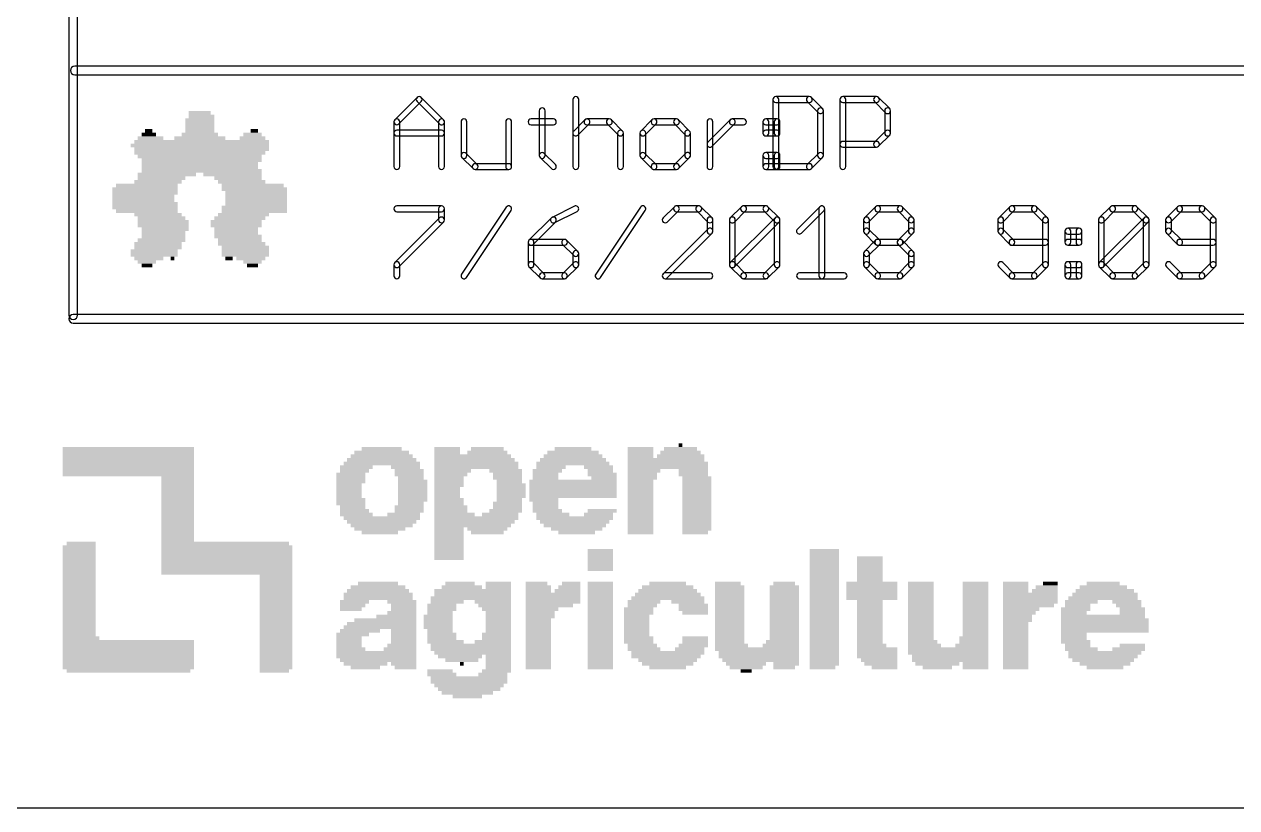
# Model space of a CAD drawing. Extents: x 0 to 11.2, y 0 to 11.2.
# Drawn here: x 1.057 to 1.889, y 0 to 0.538 of the extents above; entities that cross this region are included whole.
import ezdxf

# ---------------------------------------------------------------- set-up
doc = ezdxf.new("R2010")
doc.units = 0
doc.layers.add('20', color=53, linetype='CONTINUOUS')
doc.layers.add('21', color=253, linetype='CONTINUOUS')

# ---------------------------------------------------------------- blocks, each defined once
blk = doc.blocks.new('RECT')
blk.add_solid([(-0.5, -0.5), (0.5, -0.5), (-0.5, 0.5), (0.5, 0.5)])

msp = doc.modelspace()

# ---------------------------------------------------------------- linework, layer by layer
at = {"layer": '20'}
msp.add_line((0, 0), (11.21, 0), dxfattribs=at)
at = {"layer": '21'}
for points in [[(1.0936, 0.3382), (1.0936, 0.6382, 1), (1.0876, 0.6382), (1.0876, 0.3382, 1)], [(2.5866, 0.5092), (1.0916, 0.5092, 1), (1.0916, 0.5032), (2.5866, 0.5032, 1)], [(1.314014, 0.469479), (1.32936, 0.484825, 1), (1.326532, 0.487654), (1.311186, 0.472307, 1)], [(1.326532, 0.484825), (1.341878, 0.469479, 1), (1.344707, 0.472307), (1.32936, 0.487654, 1)], [(1.433371, 0.486239), (1.433371, 0.4402, 1), (1.437371, 0.4402), (1.437371, 0.486239, 1)], [(1.5706, 0.486239), (1.5706, 0.4402, 1), (1.5746, 0.4402), (1.5746, 0.486239, 1)], [(1.595619, 0.488239), (1.5726, 0.488239, 1), (1.5726, 0.484239), (1.595619, 0.484239, 1)], [(1.604707, 0.47998), (1.597034, 0.487654, 1), (1.594205, 0.484825), (1.601878, 0.477152, 1)], [(1.620639, 0.4402), (1.620639, 0.486239, 1), (1.616639, 0.486239), (1.616639, 0.4402, 1)], [(1.618639, 0.484239), (1.641659, 0.484239, 1), (1.641659, 0.488239), (1.618639, 0.488239, 1)], [(1.640244, 0.484825), (1.647918, 0.477152, 1), (1.650746, 0.47998), (1.643073, 0.487654, 1)], [(1.410352, 0.478566), (1.410352, 0.447873, 1), (1.414352, 0.447873), (1.414352, 0.478566, 1)], [(1.605293, 0.447873), (1.605293, 0.478566, 1), (1.601293, 0.478566), (1.601293, 0.447873, 1)], [(1.647332, 0.478566), (1.647332, 0.46322, 1), (1.651332, 0.46322), (1.651332, 0.478566, 1)], [(1.3146, 0.4402), (1.3146, 0.470893, 1), (1.3106, 0.470893), (1.3106, 0.4402, 1)], [(1.341293, 0.470893), (1.341293, 0.4402, 1), (1.345293, 0.4402), (1.345293, 0.470893, 1)], [(1.356639, 0.470893), (1.356639, 0.447873, 1), (1.360639, 0.447873), (1.360639, 0.470893, 1)], [(1.391332, 0.4402), (1.391332, 0.470893, 1), (1.387332, 0.470893), (1.387332, 0.4402, 1)], [(1.404678, 0.468893), (1.420025, 0.468893, 1), (1.420025, 0.472893), (1.404678, 0.472893, 1)], [(1.436785, 0.461805), (1.444459, 0.469479, 1), (1.44163, 0.472307), (1.433957, 0.464634, 1)], [(1.443044, 0.468893), (1.458391, 0.468893, 1), (1.458391, 0.472893), (1.443044, 0.472893, 1)], [(1.456977, 0.469479), (1.46465, 0.461805, 1), (1.467478, 0.464634), (1.459805, 0.472307, 1)], [(1.487669, 0.472307), (1.479996, 0.464634, 1), (1.482825, 0.461805), (1.490498, 0.469479, 1)], [(1.50443, 0.472893), (1.489084, 0.472893, 1), (1.489084, 0.468893), (1.50443, 0.468893, 1)], [(1.513517, 0.464634), (1.505844, 0.472307, 1), (1.503016, 0.469479), (1.510689, 0.461805, 1)], [(1.528864, 0.454132), (1.54421, 0.469479, 1), (1.541382, 0.472307), (1.526035, 0.456961, 1)], [(1.52945, 0.4402), (1.52945, 0.470893, 1), (1.52545, 0.470893), (1.52545, 0.4402, 1)], [(1.542796, 0.468893), (1.550469, 0.468893, 1), (1.550469, 0.472893), (1.542796, 0.472893, 1)], [(1.565816, 0.468893), (1.573489, 0.468893, 1), (1.573489, 0.472893), (1.565816, 0.472893, 1)], [(1.567816, 0.46322), (1.567816, 0.470893, 1), (1.563816, 0.470893), (1.563816, 0.46322, 1)], [(1.571489, 0.470893), (1.571489, 0.46322, 1), (1.575489, 0.46322), (1.575489, 0.470893, 1)], [(1.3126, 0.46122), (1.343293, 0.46122, 1), (1.343293, 0.46522), (1.3126, 0.46522, 1)], [(1.464064, 0.46322), (1.464064, 0.4402, 1), (1.468064, 0.4402), (1.468064, 0.46322, 1)], [(1.47941, 0.46322), (1.47941, 0.447873, 1), (1.48341, 0.447873), (1.48341, 0.46322, 1)], [(1.514103, 0.447873), (1.514103, 0.46322, 1), (1.510103, 0.46322), (1.510103, 0.447873, 1)], [(1.573489, 0.46522), (1.565816, 0.46522, 1), (1.565816, 0.46122), (1.573489, 0.46122, 1)], [(1.647918, 0.464634), (1.640244, 0.456961, 1), (1.643073, 0.454132), (1.650746, 0.461805, 1)], [(1.357225, 0.446459), (1.364898, 0.438786, 1), (1.367726, 0.441614), (1.360053, 0.449287, 1)], [(1.410937, 0.446459), (1.418611, 0.438786, 1), (1.421439, 0.441614), (1.413766, 0.449287, 1)], [(1.479996, 0.446459), (1.487669, 0.438786, 1), (1.490498, 0.441614), (1.482825, 0.449287, 1)], [(1.505844, 0.438786), (1.513517, 0.446459, 1), (1.510689, 0.449287), (1.503016, 0.441614, 1)], [(1.565816, 0.445873), (1.573489, 0.445873, 1), (1.573489, 0.449873), (1.565816, 0.449873, 1)], [(1.567816, 0.4402), (1.567816, 0.447873, 1), (1.563816, 0.447873), (1.563816, 0.4402, 1)], [(1.571489, 0.447873), (1.571489, 0.4402, 1), (1.575489, 0.4402), (1.575489, 0.447873, 1)], [(1.597034, 0.438786), (1.604707, 0.446459, 1), (1.601878, 0.449287), (1.594205, 0.441614, 1)], [(1.641659, 0.457546), (1.618639, 0.457546, 1), (1.618639, 0.453546), (1.641659, 0.453546, 1)], [(1.366312, 0.4382), (1.389332, 0.4382, 1), (1.389332, 0.4422), (1.366312, 0.4422, 1)], [(1.489084, 0.4382), (1.50443, 0.4382, 1), (1.50443, 0.4422), (1.489084, 0.4422, 1)], [(1.573489, 0.4422), (1.565816, 0.4422, 1), (1.565816, 0.4382), (1.573489, 0.4382, 1)], [(1.5726, 0.4382), (1.595619, 0.4382, 1), (1.595619, 0.4422), (1.5726, 0.4422, 1)], [(1.3126, 0.409239), (1.343293, 0.409239, 1), (1.343293, 0.413239), (1.3126, 0.413239, 1)], [(1.341293, 0.411239), (1.341293, 0.403566, 1), (1.345293, 0.403566), (1.345293, 0.411239, 1)], [(1.360303, 0.364091), (1.390996, 0.41013, 1), (1.387668, 0.412349), (1.356975, 0.366309, 1)], [(1.434477, 0.413028), (1.41913, 0.405355, 1), (1.420919, 0.401777), (1.436266, 0.40945, 1)], [(1.452382, 0.364091), (1.483075, 0.41013, 1), (1.479746, 0.412349), (1.449054, 0.366309, 1)], [(1.503016, 0.412653), (1.495343, 0.40498, 1), (1.498171, 0.402152), (1.505844, 0.409825, 1)], [(1.519776, 0.413239), (1.50443, 0.413239, 1), (1.50443, 0.409239), (1.519776, 0.409239, 1)], [(1.528864, 0.40498), (1.521191, 0.412654, 1), (1.518362, 0.409825), (1.526035, 0.402152, 1)], [(1.54421, 0.402152), (1.551883, 0.409825, 1), (1.549055, 0.412653), (1.541382, 0.40498, 1)], [(1.550469, 0.409239), (1.565816, 0.409239, 1), (1.565816, 0.413239), (1.550469, 0.413239, 1)], [(1.564401, 0.409825), (1.572075, 0.402152, 1), (1.574903, 0.40498), (1.56723, 0.412654, 1)], [(1.59025, 0.394479), (1.605596, 0.409825, 1), (1.602767, 0.412654), (1.587421, 0.397307, 1)], [(1.602182, 0.411239), (1.602182, 0.3652, 1), (1.606182, 0.3652), (1.606182, 0.411239, 1)], [(1.636289, 0.402152), (1.643962, 0.409825, 1), (1.641134, 0.412653), (1.63346, 0.40498, 1)], [(1.642548, 0.409239), (1.657894, 0.409239, 1), (1.657894, 0.413239), (1.642548, 0.413239, 1)], [(1.65648, 0.409825), (1.664153, 0.402152, 1), (1.666982, 0.40498), (1.659308, 0.412654, 1)], [(1.733212, 0.412653), (1.725539, 0.40498, 1), (1.728367, 0.402152), (1.73604, 0.409825, 1)], [(1.749973, 0.413239), (1.734626, 0.413239, 1), (1.734626, 0.409239), (1.749973, 0.409239, 1)], [(1.75906, 0.40498), (1.751387, 0.412654, 1), (1.748558, 0.409825), (1.756232, 0.402152, 1)], [(1.797426, 0.402152), (1.805099, 0.409825, 1), (1.802271, 0.412653), (1.794598, 0.40498, 1)], [(1.803685, 0.409239), (1.819031, 0.409239, 1), (1.819031, 0.413239), (1.803685, 0.413239, 1)], [(1.817617, 0.409825), (1.825291, 0.402152, 1), (1.828119, 0.40498), (1.820446, 0.412654, 1)], [(1.84831, 0.412653), (1.840637, 0.40498, 1), (1.843465, 0.402152), (1.851139, 0.409825, 1)], [(1.865071, 0.413239), (1.849724, 0.413239, 1), (1.849724, 0.409239), (1.865071, 0.409239, 1)], [(1.874158, 0.40498), (1.866485, 0.412654, 1), (1.863657, 0.409825), (1.87133, 0.402152, 1)], [(1.341878, 0.40498), (1.311186, 0.374287, 1), (1.314014, 0.371459), (1.344707, 0.402152, 1)], [(1.418611, 0.40498), (1.403264, 0.389634, 1), (1.406093, 0.386805), (1.421439, 0.402152, 1)], [(1.52945, 0.395893), (1.52945, 0.403566, 1), (1.52545, 0.403566), (1.52545, 0.395893, 1)], [(1.544796, 0.372873), (1.544796, 0.403566, 1), (1.540796, 0.403566), (1.540796, 0.372873, 1)], [(1.54421, 0.371459), (1.574903, 0.402152, 1), (1.572075, 0.40498), (1.541382, 0.374287, 1)], [(1.571489, 0.403566), (1.571489, 0.372873, 1), (1.575489, 0.372873), (1.575489, 0.403566, 1)], [(1.636875, 0.395893), (1.636875, 0.403566, 1), (1.632875, 0.403566), (1.632875, 0.395893, 1)], [(1.663567, 0.403566), (1.663567, 0.395893, 1), (1.667567, 0.395893), (1.667567, 0.403566, 1)], [(1.724953, 0.403566), (1.724953, 0.395893, 1), (1.728953, 0.395893), (1.728953, 0.403566, 1)], [(1.759646, 0.372873), (1.759646, 0.403566, 1), (1.755646, 0.403566), (1.755646, 0.372873, 1)], [(1.798012, 0.372873), (1.798012, 0.403566, 1), (1.794012, 0.403566), (1.794012, 0.372873, 1)], [(1.797426, 0.371459), (1.828119, 0.402152, 1), (1.825291, 0.40498), (1.794598, 0.374287, 1)], [(1.824705, 0.403566), (1.824705, 0.372873, 1), (1.828705, 0.372873), (1.828705, 0.403566, 1)], [(1.840051, 0.403566), (1.840051, 0.395893, 1), (1.844051, 0.395893), (1.844051, 0.403566, 1)], [(1.874744, 0.372873), (1.874744, 0.403566, 1), (1.870744, 0.403566), (1.870744, 0.372873, 1)], [(1.498171, 0.363786), (1.528864, 0.394479, 1), (1.526035, 0.397307), (1.495343, 0.366614, 1)], [(1.643962, 0.389634), (1.636289, 0.397307, 1), (1.63346, 0.394479), (1.641134, 0.386805, 1)], [(1.664153, 0.397307), (1.65648, 0.389634, 1), (1.659308, 0.386805), (1.666982, 0.394479, 1)], [(1.725539, 0.394479), (1.733212, 0.386805, 1), (1.73604, 0.389634), (1.728367, 0.397307, 1)], [(1.772992, 0.393893), (1.780665, 0.393893, 1), (1.780665, 0.397893), (1.772992, 0.397893, 1)], [(1.774992, 0.38822), (1.774992, 0.395893, 1), (1.770992, 0.395893), (1.770992, 0.38822, 1)], [(1.778665, 0.395893), (1.778665, 0.38822, 1), (1.782665, 0.38822), (1.782665, 0.395893, 1)], [(1.840637, 0.394479), (1.84831, 0.386805, 1), (1.851139, 0.389634), (1.843465, 0.397307, 1)], [(1.402678, 0.38822), (1.402678, 0.372873, 1), (1.406678, 0.372873), (1.406678, 0.38822, 1)], [(1.427698, 0.39022), (1.404678, 0.39022, 1), (1.404678, 0.38622), (1.427698, 0.38622, 1)], [(1.436785, 0.381961), (1.429112, 0.389634, 1), (1.426284, 0.386805), (1.433957, 0.379132, 1)], [(1.636289, 0.379132), (1.643962, 0.386805, 1), (1.641134, 0.389634), (1.63346, 0.381961, 1)], [(1.642548, 0.38622), (1.657894, 0.38622, 1), (1.657894, 0.39022), (1.642548, 0.39022, 1)], [(1.65648, 0.386805), (1.664153, 0.379132, 1), (1.666982, 0.381961), (1.659308, 0.389634, 1)], [(1.734626, 0.38622), (1.757646, 0.38622, 1), (1.757646, 0.39022), (1.734626, 0.39022, 1)], [(1.780665, 0.39022), (1.772992, 0.39022, 1), (1.772992, 0.38622), (1.780665, 0.38622, 1)], [(1.849724, 0.38622), (1.872744, 0.38622, 1), (1.872744, 0.39022), (1.849724, 0.39022, 1)], [(1.3106, 0.372873), (1.3106, 0.3652, 1), (1.3146, 0.3652), (1.3146, 0.372873, 1)], [(1.403264, 0.371459), (1.410937, 0.363786, 1), (1.413766, 0.366614), (1.406093, 0.374287, 1)], [(1.429112, 0.363786), (1.436785, 0.371459, 1), (1.433957, 0.374287), (1.426284, 0.366614, 1)], [(1.437371, 0.372873), (1.437371, 0.380546, 1), (1.433371, 0.380546), (1.433371, 0.372873, 1)], [(1.551883, 0.366614), (1.54421, 0.374287, 1), (1.541382, 0.371459), (1.549055, 0.363786, 1)], [(1.572075, 0.374287), (1.564401, 0.366614, 1), (1.56723, 0.363786), (1.574903, 0.371459, 1)], [(1.643962, 0.366614), (1.636289, 0.374287, 1), (1.63346, 0.371459), (1.641134, 0.363786, 1)], [(1.636875, 0.372873), (1.636875, 0.380546, 1), (1.632875, 0.380546), (1.632875, 0.372873, 1)], [(1.664153, 0.374287), (1.65648, 0.366614, 1), (1.659308, 0.363786), (1.666982, 0.371459, 1)], [(1.663567, 0.380546), (1.663567, 0.372873, 1), (1.667567, 0.372873), (1.667567, 0.380546, 1)], [(1.725539, 0.371459), (1.733212, 0.363786, 1), (1.73604, 0.366614), (1.728367, 0.374287, 1)], [(1.751387, 0.363786), (1.75906, 0.371459, 1), (1.756232, 0.374287), (1.748558, 0.366614, 1)], [(1.772992, 0.370873), (1.780665, 0.370873, 1), (1.780665, 0.374873), (1.772992, 0.374873, 1)], [(1.774992, 0.3652), (1.774992, 0.372873, 1), (1.770992, 0.372873), (1.770992, 0.3652, 1)], [(1.778665, 0.372873), (1.778665, 0.3652, 1), (1.782665, 0.3652), (1.782665, 0.372873, 1)], [(1.805099, 0.366614), (1.797426, 0.374287, 1), (1.794598, 0.371459), (1.802271, 0.363786, 1)], [(1.825291, 0.374287), (1.817617, 0.366614, 1), (1.820446, 0.363786), (1.828119, 0.371459, 1)], [(1.840637, 0.371459), (1.84831, 0.363786, 1), (1.851138, 0.366614), (1.843465, 0.374287, 1)], [(1.866485, 0.363786), (1.874158, 0.371459, 1), (1.87133, 0.374287), (1.863657, 0.366614, 1)], [(1.412352, 0.3632), (1.427698, 0.3632, 1), (1.427698, 0.3672), (1.412352, 0.3672, 1)], [(1.52745, 0.3672), (1.496757, 0.3672, 1), (1.496757, 0.3632), (1.52745, 0.3632, 1)], [(1.565816, 0.3672), (1.550469, 0.3672, 1), (1.550469, 0.3632), (1.565816, 0.3632, 1)], [(1.588835, 0.3632), (1.619528, 0.3632, 1), (1.619528, 0.3672), (1.588835, 0.3672, 1)], [(1.657894, 0.3672), (1.642548, 0.3672, 1), (1.642548, 0.3632), (1.657894, 0.3632, 1)], [(1.734626, 0.3632), (1.749973, 0.3632, 1), (1.749973, 0.3672), (1.734626, 0.3672, 1)], [(1.780665, 0.3672), (1.772992, 0.3672, 1), (1.772992, 0.3632), (1.780665, 0.3632, 1)], [(1.819031, 0.3672), (1.803685, 0.3672, 1), (1.803685, 0.3632), (1.819031, 0.3632, 1)], [(1.849724, 0.3632), (1.865071, 0.3632, 1), (1.865071, 0.3672), (1.849724, 0.3672, 1)], [(1.0906, 0.3327), (2.5906, 0.3327, 1), (2.5906, 0.3387), (1.0906, 0.3387, 1)]]:
    msp.add_lwpolyline(points, format="xyb", close=True, dxfattribs=at)

# ---------------------------------------------------------------- block references
at = {"layer": '21', "yscale": 0.0025}
for p, xscale in [((1.17735, 0.4772), 0.0151), ((1.1786, 0.4747), 0.0176), ((1.1424, 0.4647), 0.005), ((1.1774, 0.4722), 0.02), ((1.1774, 0.4697), 0.02), ((1.1774, 0.4672), 0.02), ((1.1774, 0.4647), 0.02), ((1.2149, 0.4647), 0.005), ((1.1786, 0.4572), 0.0924), ((1.14355, 0.4597), 0.0175), ((1.14235, 0.4622), 0.0099), ((1.1774, 0.4597), 0.035), ((1.17735, 0.4622), 0.0249), ((1.21355, 0.4597), 0.0175), ((1.2136, 0.4622), 0.0126), ((1.17735, 0.4547), 0.0949), ((1.1786, 0.4522), 0.0924), ((1.17735, 0.4497), 0.0899), ((1.17735, 0.4472), 0.0851), ((1.17865, 0.4447), 0.0825), ((1.1774, 0.4422), 0.08), ((1.1774, 0.4397), 0.08), ((1.15485, 0.4347), 0.0401), ((1.1511, 0.4322), 0.0326), ((1.17865, 0.4372), 0.0825), ((1.1999, 0.4347), 0.04), ((1.20365, 0.4322), 0.0325), ((1.13985, 0.4247), 0.0449), ((1.14105, 0.4272), 0.0425), ((1.14865, 0.4297), 0.0325), ((1.20605, 0.4297), 0.0325), ((1.2136, 0.4272), 0.0426), ((1.2148, 0.4247), 0.045), ((1.13985, 0.4222), 0.0449), ((1.13865, 0.4197), 0.0425), ((1.13865, 0.4172), 0.0425), ((1.2161, 0.4222), 0.0424), ((1.2161, 0.4197), 0.0424), ((1.2161, 0.4172), 0.0424), ((1.13985, 0.4147), 0.0449), ((1.13985, 0.4122), 0.0449), ((1.14105, 0.4097), 0.0425), ((1.14865, 0.4072), 0.0325), ((1.2073, 0.4072), 0.035), ((1.2148, 0.4122), 0.045), ((1.2148, 0.4097), 0.045), ((1.2161, 0.4147), 0.0424), ((1.1511, 0.4047), 0.0326), ((1.1523, 0.4022), 0.035), ((1.1523, 0.3997), 0.035), ((1.2024, 0.4022), 0.035), ((1.2024, 0.3997), 0.035), ((1.20485, 0.4047), 0.0349), ((1.1536, 0.3972), 0.0324), ((1.1524, 0.3947), 0.03), ((1.1524, 0.3922), 0.03), ((1.2024, 0.3972), 0.03), ((1.2024, 0.3947), 0.03), ((1.20365, 0.3922), 0.0325), ((1.1461, 0.3822), 0.0324), ((1.14865, 0.3872), 0.0325), ((1.14865, 0.3847), 0.0325), ((1.1511, 0.3897), 0.0326), ((1.20485, 0.3897), 0.0301), ((1.20605, 0.3872), 0.0325), ((1.20855, 0.3847), 0.0325), ((1.20855, 0.3822), 0.0325), ((1.1461, 0.3797), 0.0324), ((1.14235, 0.3772), 0.0199), ((1.14105, 0.3747), 0.0125), ((1.15865, 0.3772), 0.0025), ((1.20855, 0.3797), 0.0325), ((1.1974, 0.3772), 0.005), ((1.21235, 0.3772), 0.0199), ((1.2136, 0.3747), 0.0126), ((1.14115, 0.3722), 0.0075), ((1.21365, 0.3722), 0.0075), ((1.50725, 0.2489), 0.0025), ((1.12845, 0.2464), 0.0901), ((1.12845, 0.2439), 0.0901), ((1.12845, 0.2414), 0.0901), ((1.3022, 0.2414), 0.0424), ((1.3022, 0.2439), 0.0374), ((1.3022, 0.2464), 0.0276), ((1.34715, 0.2464), 0.0175), ((1.34715, 0.2439), 0.0175), ((1.3647, 0.2414), 0.0526), ((1.3747, 0.2439), 0.0276), ((1.37475, 0.2464), 0.0225), ((1.43345, 0.2414), 0.0401), ((1.43345, 0.2439), 0.0351), ((1.43345, 0.2464), 0.0251), ((1.4797, 0.2464), 0.0176), ((1.4797, 0.2439), 0.0176), ((1.4797, 0.2414), 0.0176), ((1.50725, 0.2414), 0.0325), ((1.50725, 0.2439), 0.0275), ((1.50725, 0.2464), 0.0225), ((1.12845, 0.2389), 0.0901), ((1.12845, 0.2364), 0.0901), ((1.12845, 0.2339), 0.0901), ((1.2847, 0.2339), 0.0224), ((1.3022, 0.2364), 0.0524), ((1.3022, 0.2389), 0.0474), ((1.31845, 0.2339), 0.0199), ((1.36595, 0.2389), 0.0551), ((1.3672, 0.2364), 0.0576), ((1.3672, 0.2339), 0.0576), ((1.43345, 0.2364), 0.0501), ((1.41845, 0.2339), 0.0201), ((1.43345, 0.2389), 0.0451), ((1.451, 0.2339), 0.02), ((1.4972, 0.2389), 0.0526), ((1.49845, 0.2364), 0.0551), ((1.49845, 0.2339), 0.0551), ((1.12845, 0.2314), 0.0901), ((1.12845, 0.2289), 0.0901), ((1.16225, 0.2264), 0.0225), ((1.16225, 0.2239), 0.0225), ((1.28095, 0.2289), 0.0199), ((1.28095, 0.2264), 0.0199), ((1.28095, 0.2239), 0.0199), ((1.28345, 0.2314), 0.0199), ((1.321, 0.2314), 0.02), ((1.321, 0.2289), 0.02), ((1.32225, 0.2264), 0.0175), ((1.3235, 0.2239), 0.02), ((1.35095, 0.2314), 0.0251), ((1.34965, 0.2289), 0.0225), ((1.3484, 0.2264), 0.02), ((1.3484, 0.2239), 0.02), ((1.38725, 0.2314), 0.0225), ((1.3885, 0.2289), 0.02), ((1.3885, 0.2264), 0.02), ((1.38975, 0.2239), 0.0175), ((1.43345, 0.2239), 0.0601), ((1.41595, 0.2314), 0.0201), ((1.4147, 0.2289), 0.0176), ((1.4147, 0.2264), 0.0176), ((1.45225, 0.2314), 0.0175), ((1.4535, 0.2289), 0.02), ((1.45475, 0.2264), 0.0175), ((1.4822, 0.2314), 0.0226), ((1.48095, 0.2289), 0.0201), ((1.48095, 0.2264), 0.0201), ((1.4797, 0.2239), 0.0176), ((1.516, 0.2314), 0.02), ((1.516, 0.2289), 0.02), ((1.51845, 0.2264), 0.0199), ((1.51845, 0.2239), 0.0199), ((1.16225, 0.2214), 0.0225), ((1.16225, 0.2189), 0.0225), ((1.16225, 0.2164), 0.0225), ((1.2797, 0.2214), 0.0174), ((1.2797, 0.2189), 0.0174), ((1.2797, 0.2164), 0.0174), ((1.3235, 0.2214), 0.02), ((1.3235, 0.2189), 0.02), ((1.3235, 0.2164), 0.02), ((1.3484, 0.2214), 0.02), ((1.34715, 0.2189), 0.0175), ((1.34715, 0.2164), 0.0175), ((1.39095, 0.2214), 0.0199), ((1.39095, 0.2189), 0.0199), ((1.39095, 0.2164), 0.0199), ((1.43345, 0.2214), 0.0601), ((1.43345, 0.2189), 0.0601), ((1.43345, 0.2164), 0.0601), ((1.4797, 0.2214), 0.0176), ((1.4797, 0.2189), 0.0176), ((1.4797, 0.2164), 0.0176), ((1.51845, 0.2214), 0.0199), ((1.51845, 0.2189), 0.0199), ((1.51845, 0.2164), 0.0199), ((1.16225, 0.2139), 0.0225), ((1.16225, 0.2114), 0.0225), ((1.16225, 0.2089), 0.0225), ((1.2797, 0.2139), 0.0174), ((1.28095, 0.2114), 0.0199), ((1.28095, 0.2089), 0.0199), ((1.3235, 0.2139), 0.02), ((1.3235, 0.2114), 0.02), ((1.32225, 0.2089), 0.0175), ((1.34715, 0.2139), 0.0175), ((1.3484, 0.2114), 0.02), ((1.3484, 0.2089), 0.02), ((1.3885, 0.2089), 0.02), ((1.39095, 0.2139), 0.0199), ((1.38975, 0.2114), 0.0175), ((1.43345, 0.2139), 0.0601), ((1.41345, 0.2114), 0.0201), ((1.4147, 0.2089), 0.0176), ((1.4797, 0.2139), 0.0176), ((1.4797, 0.2114), 0.0176), ((1.4797, 0.2089), 0.0176), ((1.51845, 0.2139), 0.0199), ((1.51845, 0.2114), 0.0199), ((1.51845, 0.2089), 0.0199), ((1.16225, 0.2064), 0.0225), ((1.16225, 0.2039), 0.0225), ((1.16225, 0.2014), 0.0225), ((1.16225, 0.1989), 0.0225), ((1.2822, 0.2064), 0.0174), ((1.28345, 0.2039), 0.0199), ((1.2847, 0.2014), 0.0224), ((1.3022, 0.1989), 0.0524), ((1.3172, 0.2014), 0.0224), ((1.321, 0.2064), 0.02), ((1.321, 0.2039), 0.02), ((1.34965, 0.2064), 0.0225), ((1.34965, 0.2039), 0.0225), ((1.3522, 0.2014), 0.0276), ((1.3672, 0.1989), 0.0576), ((1.3835, 0.2014), 0.025), ((1.38725, 0.2039), 0.0225), ((1.3885, 0.2064), 0.02), ((1.4147, 0.2064), 0.0176), ((1.41595, 0.2039), 0.0201), ((1.4197, 0.2014), 0.0226), ((1.4347, 0.1989), 0.0526), ((1.451, 0.2014), 0.02), ((1.4535, 0.2039), 0.02), ((1.4797, 0.2064), 0.0176), ((1.4797, 0.2039), 0.0176), ((1.4797, 0.2014), 0.0176), ((1.4797, 0.1989), 0.0176), ((1.51845, 0.2064), 0.0199), ((1.51845, 0.2039), 0.0199), ((1.51845, 0.2014), 0.0199), ((1.51845, 0.1989), 0.0199), ((1.16225, 0.1964), 0.0225), ((1.16225, 0.1939), 0.0225), ((1.16225, 0.1914), 0.0225), ((1.3022, 0.1964), 0.0474), ((1.3022, 0.1939), 0.0424), ((1.301, 0.1914), 0.035), ((1.36595, 0.1964), 0.0551), ((1.3647, 0.1939), 0.0526), ((1.3484, 0.1914), 0.02), ((1.3747, 0.1914), 0.0276), ((1.4347, 0.1964), 0.0476), ((1.4347, 0.1939), 0.0426), ((1.43595, 0.1914), 0.0351), ((1.4797, 0.1964), 0.0176), ((1.4797, 0.1939), 0.0176), ((1.4797, 0.1914), 0.0176), ((1.51845, 0.1964), 0.0199), ((1.51845, 0.1939), 0.0199), ((1.51845, 0.1914), 0.0199), ((1.16225, 0.1889), 0.0225), ((1.16225, 0.1864), 0.0225), ((1.16225, 0.1839), 0.0225), ((1.30095, 0.1889), 0.0251), ((1.3484, 0.1889), 0.02), ((1.3484, 0.1864), 0.02), ((1.3484, 0.1839), 0.02), ((1.37475, 0.1889), 0.0225), ((1.436, 0.1889), 0.025), ((1.4797, 0.1889), 0.0176), ((1.51725, 0.1889), 0.0175), ((1.09465, 0.1789), 0.0225), ((1.09465, 0.1764), 0.0225), ((1.09465, 0.1739), 0.0225), ((1.09595, 0.1814), 0.0199), ((1.19475, 0.1814), 0.0875), ((1.196, 0.1789), 0.09), ((1.196, 0.1764), 0.09), ((1.196, 0.1739), 0.09), ((1.3484, 0.1814), 0.02), ((1.3484, 0.1789), 0.02), ((1.3484, 0.1764), 0.02), ((1.3484, 0.1739), 0.02), ((1.45225, 0.1764), 0.0175), ((1.45225, 0.1739), 0.0175), ((1.60595, 0.1764), 0.0201), ((1.60595, 0.1739), 0.0201), ((1.09465, 0.1714), 0.0225), ((1.09465, 0.1689), 0.0225), ((1.09465, 0.1664), 0.0225), ((1.196, 0.1714), 0.09), ((1.196, 0.1689), 0.09), ((1.196, 0.1664), 0.09), ((1.3484, 0.1714), 0.02), ((1.45225, 0.1714), 0.0175), ((1.45225, 0.1689), 0.0175), ((1.45225, 0.1664), 0.0175), ((1.60595, 0.1714), 0.0201), ((1.60595, 0.1689), 0.0201), ((1.60595, 0.1664), 0.0201), ((1.6372, 0.1714), 0.0176), ((1.6372, 0.1689), 0.0176), ((1.6372, 0.1664), 0.0176), ((1.09465, 0.1639), 0.0225), ((1.09465, 0.1614), 0.0225), ((1.09465, 0.1589), 0.0225), ((1.196, 0.1639), 0.09), ((1.196, 0.1614), 0.09), ((1.22975, 0.1589), 0.0225), ((1.45225, 0.1639), 0.0175), ((1.60595, 0.1639), 0.0201), ((1.60595, 0.1614), 0.0201), ((1.60595, 0.1589), 0.0201), ((1.6372, 0.1639), 0.0176), ((1.6372, 0.1614), 0.0176), ((1.6372, 0.1589), 0.0176), ((1.09465, 0.1564), 0.0225), ((1.09465, 0.1539), 0.0225), ((1.09465, 0.1514), 0.0225), ((1.09465, 0.1489), 0.0225), ((1.22975, 0.1564), 0.0225), ((1.22975, 0.1539), 0.0225), ((1.22975, 0.1514), 0.0225), ((1.22975, 0.1489), 0.0225), ((1.2997, 0.1489), 0.0424), ((1.29975, 0.1514), 0.0375), ((1.29975, 0.1539), 0.0275), ((1.3647, 0.1489), 0.0526), ((1.3572, 0.1514), 0.0276), ((1.35595, 0.1539), 0.0201), ((1.38225, 0.1539), 0.0175), ((1.38225, 0.1514), 0.0175), ((1.4084, 0.1539), 0.015), ((1.40965, 0.1514), 0.0175), ((1.40965, 0.1489), 0.0175), ((1.4297, 0.1489), 0.0176), ((1.431, 0.1514), 0.015), ((1.43225, 0.1539), 0.0125), ((1.45225, 0.1539), 0.0175), ((1.45225, 0.1514), 0.0175), ((1.45225, 0.1489), 0.0175), ((1.49845, 0.1489), 0.0401), ((1.49845, 0.1514), 0.0351), ((1.49845, 0.1539), 0.0251), ((1.5397, 0.1539), 0.0176), ((1.54095, 0.1514), 0.0201), ((1.54095, 0.1489), 0.0201), ((1.5785, 0.1514), 0.02), ((1.5785, 0.1489), 0.02), ((1.57845, 0.1539), 0.0149), ((1.60595, 0.1564), 0.0201), ((1.60595, 0.1539), 0.0201), ((1.60595, 0.1514), 0.0201), ((1.60595, 0.1489), 0.0201), ((1.6385, 0.1539), 0.035), ((1.6385, 0.1514), 0.035), ((1.6385, 0.1489), 0.035), ((1.6372, 0.1564), 0.0176), ((1.6722, 0.1539), 0.0176), ((1.6722, 0.1514), 0.0176), ((1.6722, 0.1489), 0.0176), ((1.7097, 0.1539), 0.0176), ((1.7097, 0.1514), 0.0176), ((1.7097, 0.1489), 0.0176), ((1.73725, 0.1539), 0.0175), ((1.73725, 0.1514), 0.0175), ((1.73725, 0.1489), 0.0175), ((1.75725, 0.1489), 0.0175), ((1.7585, 0.1514), 0.015), ((1.761, 0.1539), 0.01), ((1.79845, 0.1489), 0.0401), ((1.79725, 0.1514), 0.0325), ((1.79725, 0.1539), 0.0225), ((1.09465, 0.1464), 0.0225), ((1.09465, 0.1439), 0.0225), ((1.09465, 0.1414), 0.0225), ((1.22975, 0.1464), 0.0225), ((1.22975, 0.1439), 0.0225), ((1.22975, 0.1414), 0.0225), ((1.28345, 0.1414), 0.0199), ((1.2997, 0.1464), 0.0474), ((1.2997, 0.1439), 0.0474), ((1.31595, 0.1414), 0.0199), ((1.36345, 0.1439), 0.0551), ((1.34715, 0.1414), 0.0225), ((1.3647, 0.1464), 0.0526), ((1.3785, 0.1414), 0.025), ((1.4197, 0.1464), 0.0376), ((1.4197, 0.1439), 0.0376), ((1.4197, 0.1414), 0.0376), ((1.45225, 0.1464), 0.0175), ((1.45225, 0.1439), 0.0175), ((1.45225, 0.1414), 0.0175), ((1.4822, 0.1414), 0.0226), ((1.49845, 0.1439), 0.0501), ((1.49845, 0.1464), 0.0451), ((1.51225, 0.1414), 0.0225), ((1.54095, 0.1464), 0.0201), ((1.54095, 0.1439), 0.0201), ((1.54095, 0.1414), 0.0201), ((1.5785, 0.1464), 0.02), ((1.5785, 0.1439), 0.02), ((1.5785, 0.1414), 0.02), ((1.60595, 0.1464), 0.0201), ((1.60595, 0.1439), 0.0201), ((1.60595, 0.1414), 0.0201), ((1.6385, 0.1464), 0.035), ((1.6385, 0.1439), 0.035), ((1.6372, 0.1414), 0.0176), ((1.6722, 0.1464), 0.0176), ((1.6722, 0.1439), 0.0176), ((1.6722, 0.1414), 0.0176), ((1.7097, 0.1464), 0.0176), ((1.7097, 0.1439), 0.0176), ((1.7097, 0.1414), 0.0176), ((1.74725, 0.1464), 0.0375), ((1.74725, 0.1439), 0.0375), ((1.74725, 0.1414), 0.0375), ((1.7822, 0.1414), 0.0224), ((1.79715, 0.1439), 0.0475), ((1.79845, 0.1464), 0.0449), ((1.8135, 0.1414), 0.02), ((1.09465, 0.1389), 0.0225), ((1.09465, 0.1364), 0.0225), ((1.09465, 0.1339), 0.0225), ((1.22975, 0.1389), 0.0225), ((1.22975, 0.1364), 0.0225), ((1.22975, 0.1339), 0.0225), ((1.2822, 0.1389), 0.0174), ((1.28095, 0.1364), 0.0149), ((1.31595, 0.1339), 0.0199), ((1.3172, 0.1389), 0.0174), ((1.3172, 0.1364), 0.0174), ((1.34345, 0.1389), 0.0199), ((1.34345, 0.1364), 0.0199), ((1.3422, 0.1339), 0.0174), ((1.37975, 0.1389), 0.0225), ((1.381, 0.1364), 0.02), ((1.38225, 0.1339), 0.0175), ((1.4172, 0.1389), 0.0326), ((1.4122, 0.1364), 0.0226), ((1.4109, 0.1339), 0.02), ((1.45225, 0.1389), 0.0175), ((1.45225, 0.1364), 0.0175), ((1.45225, 0.1339), 0.0175), ((1.47845, 0.1364), 0.0201), ((1.47845, 0.1339), 0.0201), ((1.48095, 0.1389), 0.0201), ((1.516, 0.1389), 0.02), ((1.516, 0.1364), 0.02), ((1.51725, 0.1339), 0.0175), ((1.54095, 0.1389), 0.0201), ((1.54095, 0.1364), 0.0201), ((1.54095, 0.1339), 0.0201), ((1.5785, 0.1389), 0.02), ((1.5785, 0.1364), 0.02), ((1.5785, 0.1339), 0.02), ((1.60595, 0.1389), 0.0201), ((1.60595, 0.1364), 0.0201), ((1.60595, 0.1339), 0.0201), ((1.6372, 0.1389), 0.0176), ((1.6372, 0.1364), 0.0176), ((1.6372, 0.1339), 0.0176), ((1.6722, 0.1389), 0.0176), ((1.6722, 0.1364), 0.0176), ((1.6722, 0.1339), 0.0176), ((1.7097, 0.1389), 0.0176), ((1.7097, 0.1364), 0.0176), ((1.7097, 0.1339), 0.0176), ((1.74595, 0.1389), 0.0349), ((1.74095, 0.1364), 0.0249), ((1.73975, 0.1339), 0.0225), ((1.7784, 0.1364), 0.02), ((1.7772, 0.1339), 0.0176), ((1.7797, 0.1389), 0.0174), ((1.81475, 0.1389), 0.0175), ((1.8172, 0.1364), 0.0174), ((1.8172, 0.1339), 0.0174), ((1.09465, 0.1314), 0.0225), ((1.09465, 0.1289), 0.0225), ((1.09465, 0.1264), 0.0225), ((1.09465, 0.1239), 0.0225), ((1.22975, 0.1314), 0.0225), ((1.22975, 0.1289), 0.0225), ((1.22975, 0.1264), 0.0225), ((1.22975, 0.1239), 0.0225), ((1.30095, 0.1239), 0.0499), ((1.3022, 0.1264), 0.0474), ((1.3047, 0.1289), 0.0424), ((1.3122, 0.1314), 0.0274), ((1.34095, 0.1314), 0.0199), ((1.34095, 0.1289), 0.0199), ((1.34095, 0.1264), 0.0199), ((1.34095, 0.1239), 0.0199), ((1.38225, 0.1314), 0.0175), ((1.38225, 0.1289), 0.0175), ((1.38225, 0.1264), 0.0175), ((1.38225, 0.1239), 0.0175), ((1.4109, 0.1314), 0.02), ((1.40965, 0.1289), 0.0175), ((1.40965, 0.1264), 0.0175), ((1.40965, 0.1239), 0.0175), ((1.45225, 0.1314), 0.0175), ((1.45225, 0.1289), 0.0175), ((1.45225, 0.1264), 0.0175), ((1.45225, 0.1239), 0.0175), ((1.47715, 0.1314), 0.0175), ((1.47715, 0.1289), 0.0175), ((1.47715, 0.1264), 0.0175), ((1.47715, 0.1239), 0.0175), ((1.54095, 0.1314), 0.0201), ((1.54095, 0.1289), 0.0201), ((1.54095, 0.1264), 0.0201), ((1.54095, 0.1239), 0.0201), ((1.5785, 0.1314), 0.02), ((1.5785, 0.1289), 0.02), ((1.5785, 0.1264), 0.02), ((1.5785, 0.1239), 0.02), ((1.60595, 0.1314), 0.0201), ((1.60595, 0.1289), 0.0201), ((1.60595, 0.1264), 0.0201), ((1.60595, 0.1239), 0.0201), ((1.6372, 0.1314), 0.0176), ((1.6372, 0.1289), 0.0176), ((1.6372, 0.1264), 0.0176), ((1.6372, 0.1239), 0.0176), ((1.6722, 0.1314), 0.0176), ((1.6722, 0.1289), 0.0176), ((1.6722, 0.1264), 0.0176), ((1.6722, 0.1239), 0.0176), ((1.7097, 0.1314), 0.0176), ((1.7097, 0.1289), 0.0176), ((1.7097, 0.1264), 0.0176), ((1.7097, 0.1239), 0.0176), ((1.7385, 0.1314), 0.02), ((1.7385, 0.1289), 0.02), ((1.73725, 0.1264), 0.0175), ((1.73725, 0.1239), 0.0175), ((1.79715, 0.1314), 0.0575), ((1.79845, 0.1289), 0.0601), ((1.79845, 0.1264), 0.0601), ((1.79845, 0.1239), 0.0601), ((1.09465, 0.1214), 0.0225), ((1.09465, 0.1189), 0.0225), ((1.09595, 0.1164), 0.0251), ((1.22975, 0.1214), 0.0225), ((1.22975, 0.1189), 0.0225), ((1.22975, 0.1164), 0.0225), ((1.2822, 0.1189), 0.0224), ((1.2797, 0.1164), 0.0174), ((1.28725, 0.1214), 0.0275), ((1.3172, 0.1214), 0.0174), ((1.3172, 0.1189), 0.0174), ((1.3172, 0.1164), 0.0174), ((1.3422, 0.1214), 0.0174), ((1.34345, 0.1189), 0.0199), ((1.34345, 0.1164), 0.0199), ((1.381, 0.1189), 0.02), ((1.381, 0.1164), 0.02), ((1.38225, 0.1214), 0.0175), ((1.40965, 0.1214), 0.0175), ((1.40965, 0.1189), 0.0175), ((1.40965, 0.1164), 0.0175), ((1.45225, 0.1214), 0.0175), ((1.45225, 0.1189), 0.0175), ((1.45225, 0.1164), 0.0175), ((1.47715, 0.1214), 0.0175), ((1.47715, 0.1189), 0.0175), ((1.47845, 0.1164), 0.0201), ((1.51725, 0.1164), 0.0175), ((1.54095, 0.1214), 0.0201), ((1.54095, 0.1189), 0.0201), ((1.54095, 0.1164), 0.0201), ((1.5785, 0.1214), 0.02), ((1.5785, 0.1189), 0.02), ((1.5785, 0.1164), 0.02), ((1.60595, 0.1214), 0.0201), ((1.60595, 0.1189), 0.0201), ((1.60595, 0.1164), 0.0201), ((1.6372, 0.1214), 0.0176), ((1.6372, 0.1189), 0.0176), ((1.6372, 0.1164), 0.0176), ((1.6722, 0.1214), 0.0176), ((1.6722, 0.1189), 0.0176), ((1.6722, 0.1164), 0.0176), ((1.7085, 0.1164), 0.02), ((1.7097, 0.1214), 0.0176), ((1.7097, 0.1189), 0.0176), ((1.73725, 0.1214), 0.0175), ((1.73725, 0.1189), 0.0175), ((1.73725, 0.1164), 0.0175), ((1.79845, 0.1214), 0.0601), ((1.7772, 0.1189), 0.0176), ((1.7772, 0.1164), 0.0176), ((1.12845, 0.1139), 0.0901), ((1.12845, 0.1114), 0.0901), ((1.12845, 0.1089), 0.0901), ((1.22975, 0.1139), 0.0225), ((1.22975, 0.1114), 0.0225), ((1.22975, 0.1089), 0.0225), ((1.2797, 0.1139), 0.0174), ((1.2797, 0.1114), 0.0174), ((1.28095, 0.1089), 0.0199), ((1.3147, 0.1089), 0.0224), ((1.31595, 0.1114), 0.0199), ((1.3172, 0.1139), 0.0174), ((1.34595, 0.1139), 0.0249), ((1.36345, 0.1114), 0.0551), ((1.36345, 0.1089), 0.0551), ((1.3785, 0.1139), 0.025), ((1.40965, 0.1139), 0.0175), ((1.40965, 0.1114), 0.0175), ((1.40965, 0.1089), 0.0175), ((1.45225, 0.1139), 0.0175), ((1.45225, 0.1114), 0.0175), ((1.45225, 0.1089), 0.0175), ((1.47845, 0.1139), 0.0201), ((1.48095, 0.1114), 0.0201), ((1.4822, 0.1089), 0.0226), ((1.5135, 0.1089), 0.02), ((1.516, 0.1114), 0.02), ((1.51725, 0.1139), 0.0175), ((1.54095, 0.1139), 0.0201), ((1.5422, 0.1114), 0.0226), ((1.5597, 0.1089), 0.0576), ((1.576, 0.1114), 0.025), ((1.57725, 0.1139), 0.0225), ((1.60595, 0.1139), 0.0201), ((1.60595, 0.1114), 0.0201), ((1.60595, 0.1089), 0.0201), ((1.6372, 0.1139), 0.0176), ((1.6384, 0.1114), 0.02), ((1.6422, 0.1089), 0.0276), ((1.67345, 0.1139), 0.0201), ((1.6747, 0.1114), 0.0226), ((1.69095, 0.1089), 0.0551), ((1.7072, 0.1114), 0.0226), ((1.7085, 0.1139), 0.02), ((1.73725, 0.1139), 0.0175), ((1.73725, 0.1114), 0.0175), ((1.73725, 0.1089), 0.0175), ((1.7784, 0.1139), 0.02), ((1.7797, 0.1114), 0.0174), ((1.7822, 0.1089), 0.0224), ((1.8147, 0.1089), 0.0224), ((1.8172, 0.1114), 0.0174), ((1.12845, 0.1064), 0.0901), ((1.12845, 0.1039), 0.0901), ((1.12845, 0.1014), 0.0901), ((1.12845, 0.0989), 0.0901), ((1.22975, 0.1064), 0.0225), ((1.22975, 0.1039), 0.0225), ((1.22975, 0.1014), 0.0225), ((1.22975, 0.0989), 0.0225), ((1.29845, 0.1064), 0.0549), ((1.29845, 0.1039), 0.0549), ((1.2997, 0.1014), 0.0524), ((1.291, 0.0989), 0.03), ((1.3172, 0.0989), 0.0174), ((1.3647, 0.1064), 0.0526), ((1.35595, 0.1039), 0.0301), ((1.3572, 0.1014), 0.0226), ((1.35715, 0.0989), 0.0025), ((1.38225, 0.1039), 0.0175), ((1.38225, 0.1014), 0.0175), ((1.38225, 0.0989), 0.0175), ((1.40965, 0.1064), 0.0175), ((1.40965, 0.1039), 0.0175), ((1.40965, 0.1014), 0.0175), ((1.40965, 0.0989), 0.0175), ((1.45225, 0.1064), 0.0175), ((1.45225, 0.1039), 0.0175), ((1.45225, 0.1014), 0.0175), ((1.45225, 0.0989), 0.0175), ((1.49845, 0.1064), 0.0501), ((1.4972, 0.1039), 0.0476), ((1.49845, 0.1014), 0.0401), ((1.49845, 0.0989), 0.0351), ((1.56095, 0.1064), 0.0551), ((1.56095, 0.1039), 0.0551), ((1.5622, 0.1014), 0.0526), ((1.5522, 0.0989), 0.0276), ((1.57975, 0.0989), 0.0175), ((1.60595, 0.1064), 0.0201), ((1.60595, 0.1039), 0.0201), ((1.60595, 0.1014), 0.0201), ((1.60595, 0.0989), 0.0201), ((1.6422, 0.1064), 0.0276), ((1.6422, 0.1039), 0.0276), ((1.6435, 0.1014), 0.025), ((1.6447, 0.0989), 0.0226), ((1.69095, 0.1064), 0.0551), ((1.69225, 0.1039), 0.0525), ((1.69225, 0.1014), 0.0525), ((1.68345, 0.0989), 0.0301), ((1.7097, 0.0989), 0.0176), ((1.73725, 0.1064), 0.0175), ((1.73725, 0.1039), 0.0175), ((1.73725, 0.1014), 0.0175), ((1.73725, 0.0989), 0.0175), ((1.79845, 0.1064), 0.0501), ((1.79715, 0.1039), 0.0475), ((1.79725, 0.1014), 0.0425), ((1.79845, 0.0989), 0.0349), ((1.12845, 0.0964), 0.0901), ((1.12845, 0.0939), 0.0849), ((1.22975, 0.0964), 0.0225), ((1.2285, 0.0939), 0.02), ((1.291, 0.0964), 0.02), ((1.31845, 0.0964), 0.0149), ((1.3422, 0.0939), 0.0174), ((1.34345, 0.0914), 0.0199), ((1.3785, 0.0914), 0.02), ((1.381, 0.0939), 0.02), ((1.38225, 0.0964), 0.0175), ((1.40965, 0.0964), 0.0175), ((1.45225, 0.0964), 0.0175), ((1.49845, 0.0964), 0.0251), ((1.5522, 0.0964), 0.0226), ((1.55225, 0.0939), 0.0075), ((1.57845, 0.0964), 0.0149), ((1.6047, 0.0964), 0.0176), ((1.6472, 0.0964), 0.0176), ((1.6835, 0.0964), 0.02), ((1.7097, 0.0964), 0.0176), ((1.73725, 0.0964), 0.0175), ((1.7985, 0.0964), 0.025), ((1.3622, 0.0889), 0.0526), ((1.3622, 0.0864), 0.0526), ((1.3622, 0.0839), 0.0476), ((1.3622, 0.0814), 0.0426), ((1.36095, 0.0789), 0.0351), ((1.36095, 0.0764), 0.0201)]:
    msp.add_blockref('RECT', p, dxfattribs=dict(at, xscale=xscale))

doc.saveas('drawing.dxf')
